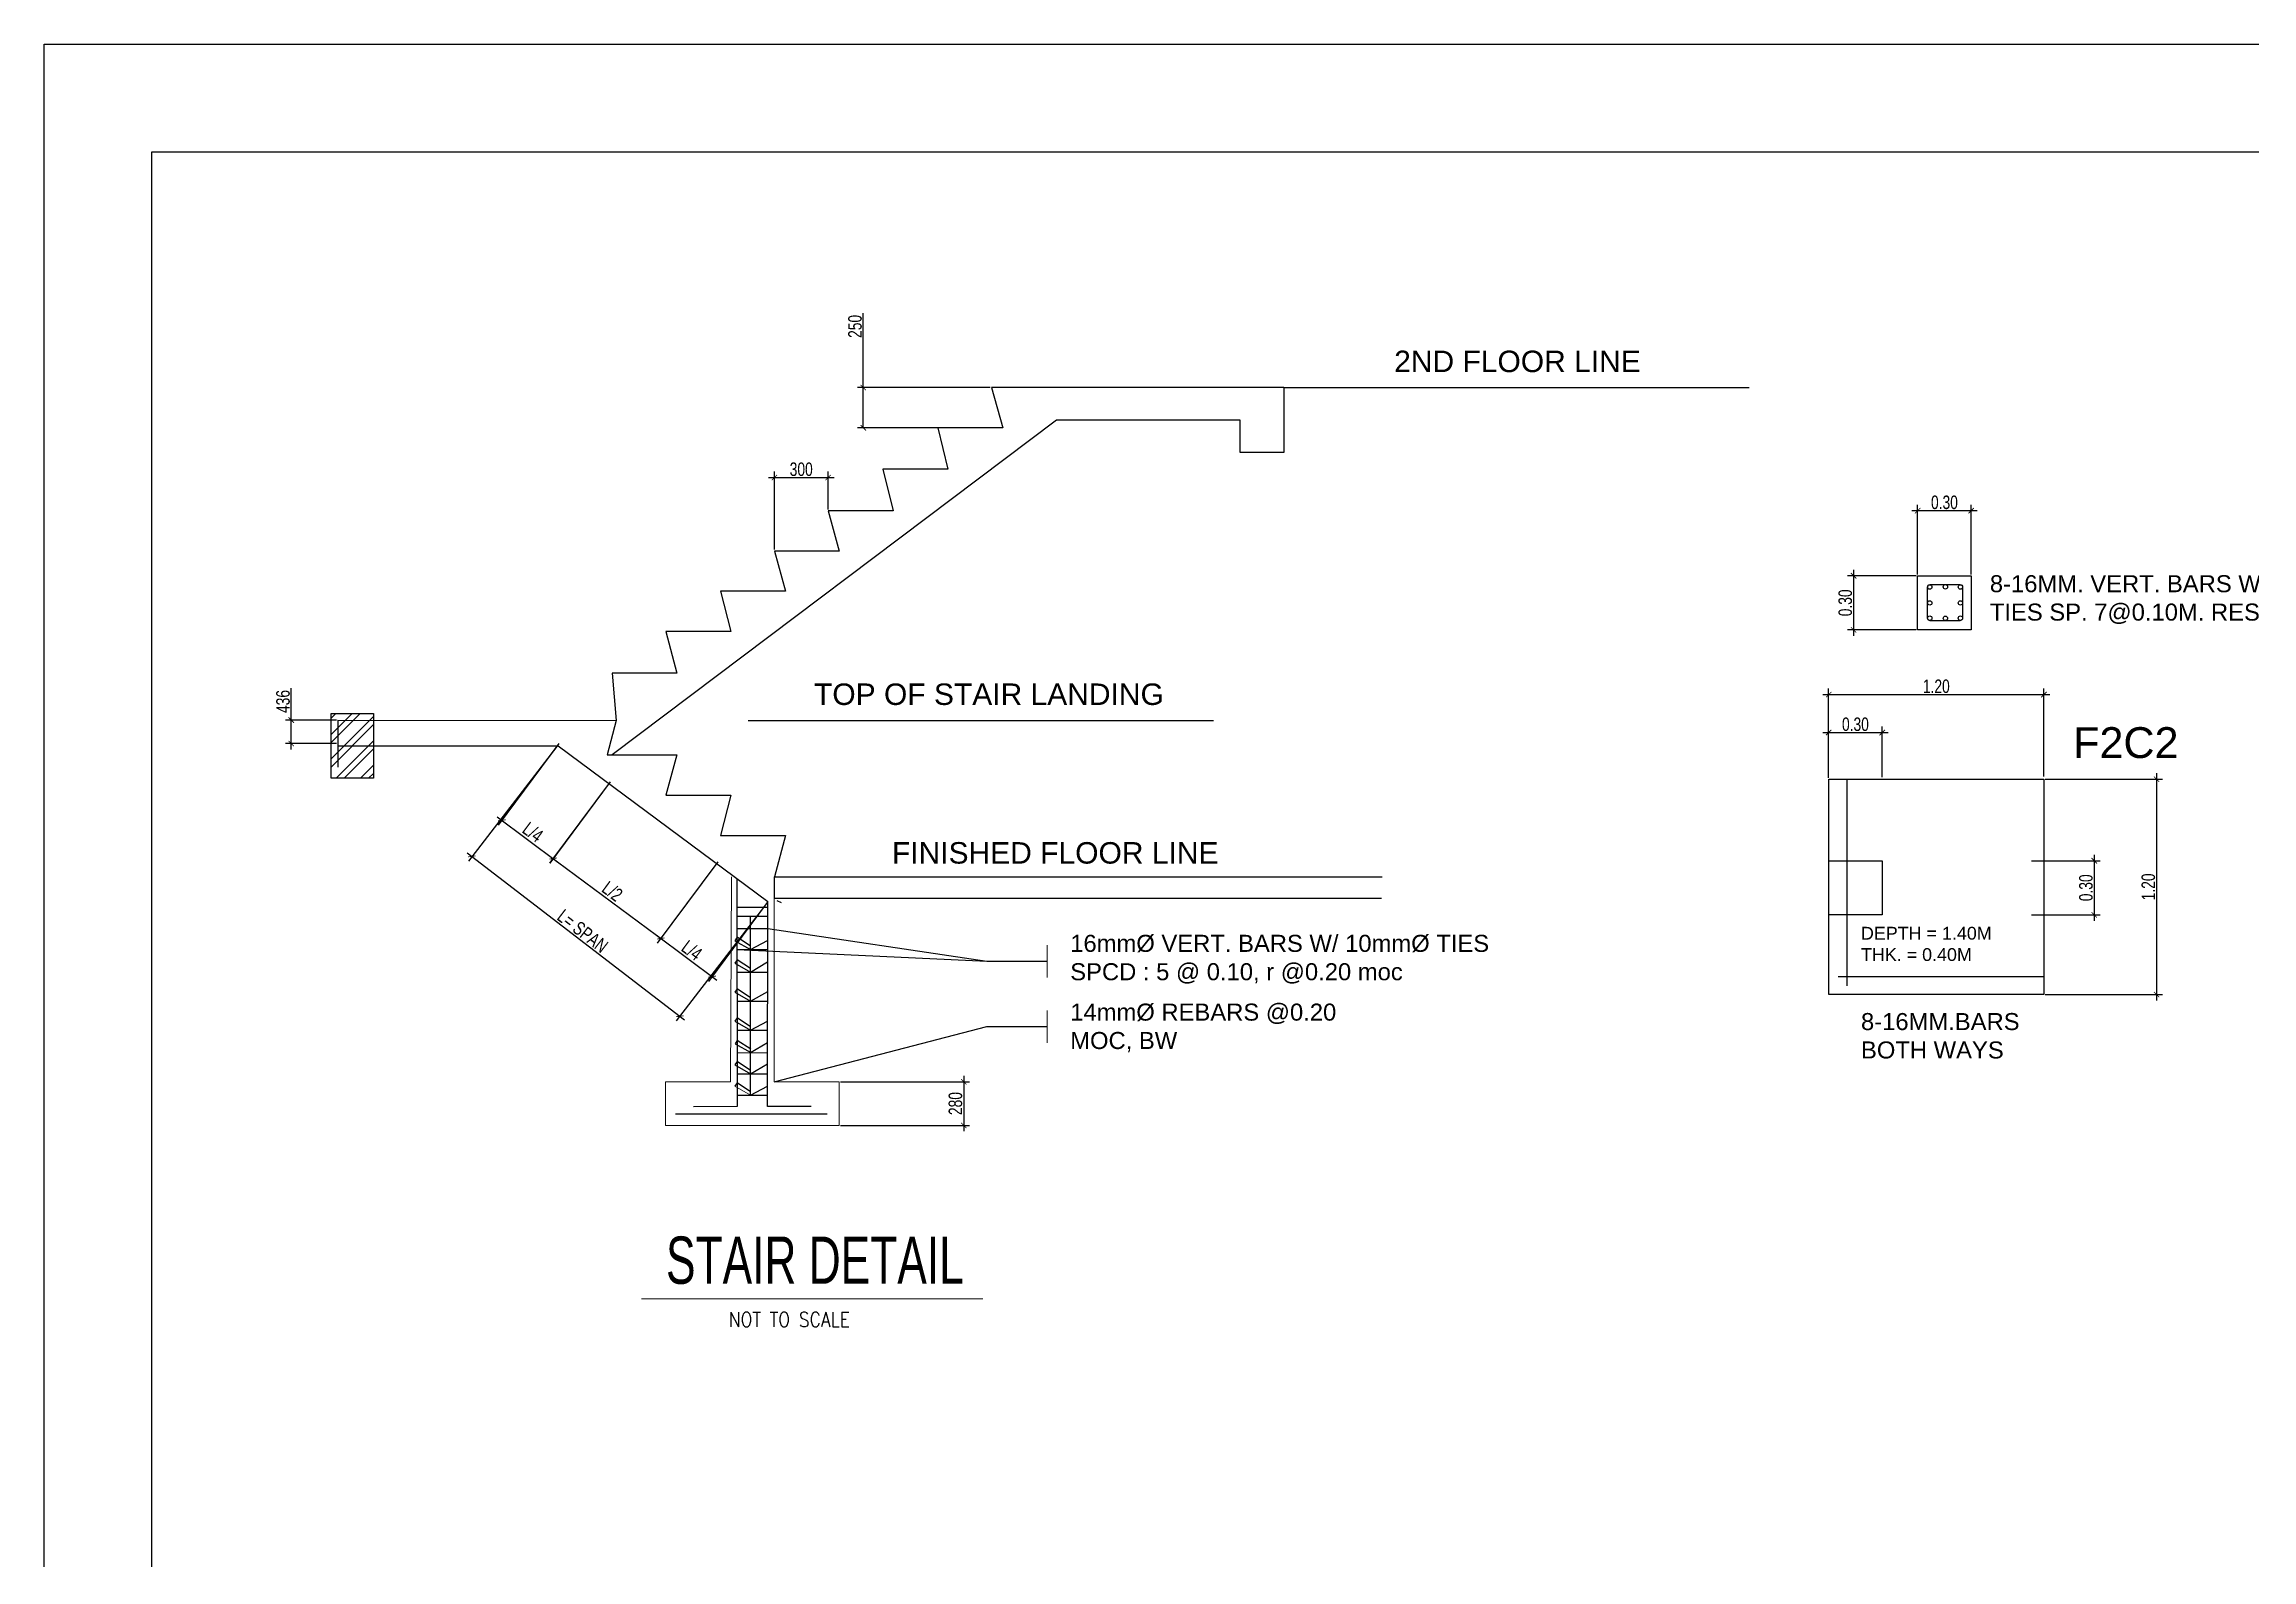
# Model space of a CAD drawing. Header units: millimetres. Extents: x -248340 to 456025, y 261499 to 1049645.
# Drawn here: x 19392 to 60370, y 323527 to 351660 of the extents above; entities that cross this region are included whole.
import ezdxf

# ---------------------------------------------------------------- set-up
doc = ezdxf.new("R2010")
doc.units = ezdxf.units.MM
doc.header["$LTSCALE"] = 8
doc.header["$MEASUREMENT"] = 0
doc.header["$PDMODE"] = 3
doc.header["$PDSIZE"] = 0.3125
doc.layers.get('0').update_dxf_attribs({"linetype": 'CONTINUOUS'})
doc.layers.get('DEFPOINTS').update_dxf_attribs({"color": 8, "linetype": 'CONTINUOUS'})
for name, color, linetype, lineweight in [('10. Rebar', 10, 'CONTINUOUS', 25), ('12. Dimension', 251, 'CONTINUOUS', 5), ('13. Text', 2, 'CONTINUOUS', 5), ('23. Stair', 129, 'CONTINUOUS', 9), ('DIM', 2, 'CONTINUOUS', 25), ('S_wall', 251, 'CONTINUOUS', 0)]:
    doc.layers.add(name, color=color, linetype=linetype, lineweight=lineweight)
doc.layers.add('MARK', color=7, linetype='CONTINUOUS')
doc.layers.add('TEXT', color=2, linetype='CONTINUOUS')
doc.layers.add('mv', color=30, linetype='CONTINUOUS', plot=False)
doc.styles.add('ARIAL', font='arial.ttf')
doc.styles.add('EN-SCL-DIM', font='swisscl.ttf')
doc.styles.add('ROMANS', font='ROMANS', dxfattribs={"width": 0.8, "bigfont": 'BIGFONT'})
doc.styles.get("Standard").update_dxf_attribs({"font": 'txt.shx', "width": 0.7, "bigfont": 'extfont.shx'})
doc.dimstyles.new('JEMAR 1-0030', dxfattribs={"dimtxt": 0.06, "dimasz": 0.045, "dimexe": 0.045, "dimexo": 0.03, "dimgap": 0.03, "dimtad": 1, "dimzin": 1, "dimdsep": 46, "dimtxsty": 'ARIAL', "dimblk": 'DOTBLANK', "dimcen": 0.15, "dimclrd": 7, "dimclre": 7, "dimadec": 0, "dimazin": 0, "dimtfac": 1, "dimtmove": 0, "dimatfit": 3, "dimldrblk": 'OPEN90', "dimfxl": 1, "dimarcsym": 0})
doc.dimstyles.new('SC50', dxfattribs={"dimscale": 0.5, "dimtxt": 250, "dimasz": 200, "dimexe": 220, "dimexo": 50, "dimgap": 50, "dimtad": 1, "dimdec": 0, "dimrnd": 1, "dimzin": 0, "dimdsep": 46, "dimlunit": 6, "dimtxsty": 'EN-SCL-DIM', "dimblk": 'ARCHTICK', "dimcen": 100, "dimdle": 220, "dimclrd": 1, "dimclre": 1, "dimclrt": 3, "dimadec": 0, "dimazin": 0, "dimtfac": 1, "dimtdec": 0, "dimtofl": 0, "dimtmove": 0, "dimatfit": 3, "dimldrblk": 'OPEN90', "dimfxl": 1, "dimtolj": 1, "dimtzin": 0, "dimarcsym": 1})

# ---------------------------------------------------------------- blocks, each defined once
blk = doc.blocks.new('_ArchTick')
at = {"color": 0, "linetype": 'ByBlock', "const_width": 0.15}
blk.add_lwpolyline([(-0.5, -0.5), (0.5, 0.5)], dxfattribs=at)
blk = doc.blocks.new('*D773')
at = {"layer": 'DEFPOINTS', "color": 0, "lineweight": 30, "ltscale": 1.25, "transparency": 16777216}
for p in [(34146, 332401), (34146, 331591), (36460, 331591)]:
    blk.add_point(p, dxfattribs=at)
at = {"layer": 'DIM', "color": 1, "lineweight": -2, "ltscale": 1.25, "transparency": 16777216}
for p, q in [((34171, 332401), (36570, 332401)), ((36460, 332511), (36460, 331481)), ((34171, 331591), (36570, 331591))]:
    blk.add_line(p, q, dxfattribs=at)
at = {"layer": 'DIM', "color": 1, "lineweight": -2, "ltscale": 1.25, "transparency": 16777216, "xscale": 100, "yscale": 100, "zscale": 100}
for p, rotation in [((36460, 332401), 90), ((36460, 331591), 270)]:
    blk.add_blockref('_ArchTick', p, dxfattribs=dict(at, rotation=rotation))
at = {"layer": 'DIM', "color": 3, "ltscale": 1.25, "transparency": 16777216, "insert": (36307, 331996), "char_height": 125, "attachment_point": 5, "rotation": 90, "style": 'EN-SCL-DIM'}
blk.add_mtext('\\A1;{\\H2x;280}', dxfattribs=at)
blk = doc.blocks.new('_Open90')
at = {"color": 0, "linetype": 'ByBlock', "lineweight": -2}
for p, q in [((0, 0), (-1, 0)), ((-0.5, 0.5), (0, 0)), ((0, 0), (-0.5, -0.5))]:
    blk.add_line(p, q, dxfattribs=at)
blk = doc.blocks.new('*D774')
at = {"layer": 'DEFPOINTS', "color": 0, "lineweight": 30, "ltscale": 1.25, "transparency": 16777216}
for p in [(36977, 345286), (34596, 344538), (36977, 344538)]:
    blk.add_point(p, dxfattribs=at)
at = {"layer": 'DIM', "color": 1, "lineweight": -2, "ltscale": 1.25, "transparency": 16777216}
for p, q in [((34596, 345286), (34596, 346664)), ((36952, 345286), (34486, 345286)), ((34596, 344538), (34596, 345396)), ((36952, 344538), (34486, 344538))]:
    blk.add_line(p, q, dxfattribs=at)
at = {"layer": 'DIM', "color": 1, "lineweight": -2, "ltscale": 1.25, "transparency": 16777216, "xscale": 100, "yscale": 100, "zscale": 100}
for p, rotation in [((34596, 345286), 90), ((34596, 344538), 270)]:
    blk.add_blockref('_ArchTick', p, dxfattribs=dict(at, rotation=rotation))
at = {"layer": 'DIM', "color": 3, "ltscale": 1.25, "transparency": 16777216, "insert": (34443, 346421), "char_height": 125, "attachment_point": 5, "rotation": 90, "style": 'EN-SCL-DIM'}
blk.add_mtext('\\A1;{\\H2x;250}', dxfattribs=at)
blk = doc.blocks.new('*D775')
at = {"layer": 'DEFPOINTS', "color": 0, "lineweight": 30, "ltscale": 1.25, "transparency": 16777216}
for p in [(33943, 343615), (33943, 343000), (32945, 342252)]:
    blk.add_point(p, dxfattribs=at)
at = {"layer": 'DIM', "color": 1, "lineweight": -2, "ltscale": 1.25, "transparency": 16777216}
for p, q in [((32835, 343615), (34053, 343615)), ((32945, 342277), (32945, 343725)), ((33943, 343025), (33943, 343725))]:
    blk.add_line(p, q, dxfattribs=at)
at = {"layer": 'DIM', "color": 1, "lineweight": -2, "ltscale": 1.25, "transparency": 16777216, "xscale": 100, "yscale": 100, "zscale": 100, "rotation": 180}
blk.add_blockref('_ArchTick', (32945, 343615), dxfattribs=at)
at = {"layer": 'DIM', "color": 1, "lineweight": -2, "ltscale": 1.25, "transparency": 16777216, "xscale": 100, "yscale": 100, "zscale": 100}
blk.add_blockref('_ArchTick', (33943, 343615), dxfattribs=at)
at = {"layer": 'DIM', "color": 3, "ltscale": 1.25, "transparency": 16777216, "insert": (33444, 343768), "char_height": 125, "attachment_point": 5, "style": 'EN-SCL-DIM'}
blk.add_mtext('\\A1;{\\H2x;300}', dxfattribs=at)
blk = doc.blocks.new('_DOTBLANK')
at = {"color": 0, "linetype": 'ByBlock', "lineweight": -2}
blk.add_line((-0.5, 0), (-1, 0), dxfattribs=at)
blk.add_circle((0, 0), 0.5, dxfattribs=at)
blk = doc.blocks.new('*D769')
at = {"layer": 'DEFPOINTS', "color": 0, "lineweight": 30, "ltscale": 1.25, "transparency": 16777216}
for p in [(28921, 338646), (32777, 335678), (31189, 333616)]:
    blk.add_point(p, dxfattribs=at)
at = {"layer": 'DIM', "color": 1, "lineweight": -2, "ltscale": 1.25, "transparency": 16777216}
for p, q in [((28906, 338626), (27266, 336497)), ((27246, 336651), (31276, 333549)), ((32761, 335658), (31122, 333529))]:
    blk.add_line(p, q, dxfattribs=at)
at = {"layer": 'DIM', "color": 1, "lineweight": -2, "ltscale": 1.25, "transparency": 16777216, "xscale": 100, "yscale": 100, "zscale": 100}
for p, rotation in [((27333, 336584), 142.4139117139533), ((31189, 333616), 322.4139117139533)]:
    blk.add_blockref('_ArchTick', p, dxfattribs=dict(at, rotation=rotation))
at = {"layer": 'DIM', "color": 3, "ltscale": 1.25, "transparency": 16777216, "insert": (29387, 335198), "char_height": 125, "attachment_point": 5, "rotation": 322.4139, "style": 'EN-SCL-DIM'}
blk.add_mtext('\\A1;{\\H2x;L= SPAN}', dxfattribs=at)
blk = doc.blocks.new('*D770')
at = {"layer": 'DEFPOINTS', "color": 0, "lineweight": 30, "ltscale": 1.25, "transparency": 16777216}
for p in [(31872, 336454), (32826, 335745), (31791, 334352)]:
    blk.add_point(p, dxfattribs=at)
at = {"layer": 'DIM', "color": 1, "lineweight": -2, "ltscale": 1.25, "transparency": 16777216}
for p, q in [((31857, 336434), (30771, 334972)), ((32811, 335725), (31726, 334263)), ((30749, 335126), (31879, 334286))]:
    blk.add_line(p, q, dxfattribs=at)
at = {"layer": 'DIM', "color": 1, "lineweight": -2, "ltscale": 1.25, "transparency": 16777216, "xscale": 100, "yscale": 100, "zscale": 100}
for p, rotation in [((30837, 335060), 143.3929251873966), ((31791, 334352), 323.3929251873966)]:
    blk.add_blockref('_ArchTick', p, dxfattribs=dict(at, rotation=rotation))
at = {"layer": 'DIM', "color": 3, "ltscale": 1.25, "transparency": 16777216, "insert": (31413, 334839), "char_height": 125, "attachment_point": 5, "rotation": 323.3929, "style": 'EN-SCL-DIM'}
blk.add_mtext('\\A1;{\\H2x;L/4}', dxfattribs=at)
blk = doc.blocks.new('*D771')
at = {"layer": 'DEFPOINTS', "color": 0, "lineweight": 30, "ltscale": 1.25, "transparency": 16777216}
for p in [(28958, 338697), (29913, 337988), (28840, 336544)]:
    blk.add_point(p, dxfattribs=at)
at = {"layer": 'DIM', "color": 1, "lineweight": -2, "ltscale": 1.25, "transparency": 16777216}
for p, q in [((28943, 338677), (27820, 337165)), ((29898, 337968), (28775, 336456)), ((27798, 337319), (28929, 336479))]:
    blk.add_line(p, q, dxfattribs=at)
at = {"layer": 'DIM', "color": 1, "lineweight": -2, "ltscale": 1.25, "transparency": 16777216, "xscale": 100, "yscale": 100, "zscale": 100}
for p, rotation in [((27886, 337253), 143.3929251873922), ((28840, 336544), 323.3929251873922)]:
    blk.add_blockref('_ArchTick', p, dxfattribs=dict(at, rotation=rotation))
at = {"layer": 'DIM', "color": 3, "ltscale": 1.25, "transparency": 16777216, "insert": (28462, 337032), "char_height": 125, "attachment_point": 5, "rotation": 323.3929, "style": 'EN-SCL-DIM'}
blk.add_mtext('\\A1;{\\H2x;L/4}', dxfattribs=at)
blk = doc.blocks.new('*D772')
at = {"layer": 'DEFPOINTS', "color": 0, "lineweight": 30, "ltscale": 1.25, "transparency": 16777216}
for p in [(29913, 337988), (31910, 336504), (30837, 335060)]:
    blk.add_point(p, dxfattribs=at)
at = {"layer": 'DIM', "color": 1, "lineweight": -2, "ltscale": 1.25, "transparency": 16777216}
for p, q in [((29898, 337968), (28774, 336456)), ((28752, 336609), (30925, 334995)), ((31895, 336484), (30771, 334972))]:
    blk.add_line(p, q, dxfattribs=at)
at = {"layer": 'DIM', "color": 1, "lineweight": -2, "ltscale": 1.25, "transparency": 16777216, "xscale": 100, "yscale": 100, "zscale": 100}
for p, rotation in [((28840, 336544), 143.3929251873903), ((30837, 335060), 323.3929251873902)]:
    blk.add_blockref('_ArchTick', p, dxfattribs=dict(at, rotation=rotation))
at = {"layer": 'DIM', "color": 3, "ltscale": 1.25, "transparency": 16777216, "insert": (29937, 335935), "char_height": 125, "attachment_point": 5, "rotation": 323.3929, "style": 'EN-SCL-DIM'}
blk.add_mtext('\\A1;{\\H2x;L/2}', dxfattribs=at)
blk = doc.blocks.new('*D776')
at = {"layer": 'DEFPOINTS', "color": 0, "lineweight": 30, "ltscale": 1.25, "transparency": 16777216}
for p in [(23979, 339114), (24841, 339114), (24841, 338678)]:
    blk.add_point(p, dxfattribs=at)
at = {"layer": 'DIM', "color": 1, "lineweight": -2, "ltscale": 1.25, "transparency": 16777216}
for p, q in [((23979, 339114), (23979, 339704)), ((24816, 339114), (23869, 339114)), ((23979, 338568), (23979, 339114)), ((24816, 338678), (23869, 338678))]:
    blk.add_line(p, q, dxfattribs=at)
at = {"layer": 'DIM', "color": 1, "lineweight": -2, "ltscale": 1.25, "transparency": 16777216, "xscale": 100, "yscale": 100, "zscale": 100}
for p, rotation in [((23979, 339114), 90), ((23979, 338678), 270)]:
    blk.add_blockref('_ArchTick', p, dxfattribs=dict(at, rotation=rotation))
at = {"layer": 'DIM', "color": 3, "ltscale": 1.25, "transparency": 16777216, "insert": (23826, 339459), "char_height": 125, "attachment_point": 5, "rotation": 90, "style": 'EN-SCL-DIM'}
blk.add_mtext('\\A1;{\\H2x;436}', dxfattribs=at)
blk = doc.blocks.new('*D828')
at = {"layer": 'DEFPOINTS', "color": 0, "lineweight": 30, "ltscale": 1.25, "transparency": 16777216}
for p in [(55160, 343001), (54167, 341793), (55160, 341793)]:
    blk.add_point(p, dxfattribs=at)
at = {"layer": 'DIM', "color": 1, "lineweight": -2, "ltscale": 1.25, "transparency": 16777216}
for p, q in [((54057, 343001), (55270, 343001)), ((54167, 341818), (54167, 343111)), ((55160, 341818), (55160, 343111))]:
    blk.add_line(p, q, dxfattribs=at)
at = {"layer": 'DIM', "color": 1, "lineweight": -2, "ltscale": 1.25, "transparency": 16777216, "xscale": 100, "yscale": 100, "zscale": 100, "rotation": 180}
blk.add_blockref('_ArchTick', (54167, 343001), dxfattribs=at)
at = {"layer": 'DIM', "color": 1, "lineweight": -2, "ltscale": 1.25, "transparency": 16777216, "xscale": 100, "yscale": 100, "zscale": 100}
blk.add_blockref('_ArchTick', (55160, 343001), dxfattribs=at)
at = {"layer": 'DIM', "color": 3, "ltscale": 1.25, "transparency": 16777216, "insert": (54664, 343154), "char_height": 125, "attachment_point": 5, "style": 'EN-SCL-DIM'}
blk.add_mtext('\\A1;{\\H2x;0.30}', dxfattribs=at)
blk = doc.blocks.new('*D829')
at = {"layer": 'DEFPOINTS', "color": 0, "lineweight": 30, "ltscale": 1.25, "transparency": 16777216}
for p in [(54167, 341793), (52977, 340788), (54167, 340788)]:
    blk.add_point(p, dxfattribs=at)
at = {"layer": 'DIM', "color": 1, "lineweight": -2, "ltscale": 1.25, "transparency": 16777216}
for p, q in [((54142, 341793), (52867, 341793)), ((52977, 341903), (52977, 340678)), ((54142, 340788), (52867, 340788))]:
    blk.add_line(p, q, dxfattribs=at)
at = {"layer": 'DIM', "color": 1, "lineweight": -2, "ltscale": 1.25, "transparency": 16777216, "xscale": 100, "yscale": 100, "zscale": 100}
for p, rotation in [((52977, 341793), 90), ((52977, 340788), 270)]:
    blk.add_blockref('_ArchTick', p, dxfattribs=dict(at, rotation=rotation))
at = {"layer": 'DIM', "color": 3, "ltscale": 1.25, "transparency": 16777216, "insert": (52824, 341290), "char_height": 125, "attachment_point": 5, "rotation": 90, "style": 'EN-SCL-DIM'}
blk.add_mtext('\\A1;{\\H2x;0.30}', dxfattribs=at)
blk = doc.blocks.new('*D830')
at = {"layer": 'DEFPOINTS', "color": 0, "lineweight": 30, "ltscale": 1.25, "transparency": 16777216}
for p in [(53509, 338882), (52515, 338016), (53509, 338027)]:
    blk.add_point(p, dxfattribs=at)
at = {"layer": 'DIM', "color": 1, "lineweight": -2, "ltscale": 1.25, "transparency": 16777216}
for p, q in [((52515, 338041), (52515, 338992)), ((53509, 338052), (53509, 338992)), ((52405, 338882), (53619, 338882))]:
    blk.add_line(p, q, dxfattribs=at)
at = {"layer": 'DIM', "color": 1, "lineweight": -2, "ltscale": 1.25, "transparency": 16777216, "xscale": 100, "yscale": 100, "zscale": 100, "rotation": 180}
blk.add_blockref('_ArchTick', (52515, 338882), dxfattribs=at)
at = {"layer": 'DIM', "color": 1, "lineweight": -2, "ltscale": 1.25, "transparency": 16777216, "xscale": 100, "yscale": 100, "zscale": 100}
blk.add_blockref('_ArchTick', (53509, 338882), dxfattribs=at)
at = {"layer": 'DIM', "color": 3, "ltscale": 1.25, "transparency": 16777216, "insert": (53012, 339035), "char_height": 125, "attachment_point": 5, "style": 'EN-SCL-DIM'}
blk.add_mtext('\\A1;{\\H2x;0.30}', dxfattribs=at)
blk = doc.blocks.new('*D820')
at = {"layer": 'DEFPOINTS', "color": 0, "lineweight": 30, "ltscale": 1.25, "transparency": 16777216}
for p in [(56511, 339587), (52515, 338027), (56511, 338039)]:
    blk.add_point(p, dxfattribs=at)
at = {"layer": 'DIM', "color": 1, "lineweight": -2, "ltscale": 1.25, "transparency": 16777216}
for p, q in [((52405, 339587), (56621, 339587)), ((52515, 338052), (52515, 339697)), ((56511, 338064), (56511, 339697))]:
    blk.add_line(p, q, dxfattribs=at)
at = {"layer": 'DIM', "color": 1, "lineweight": -2, "ltscale": 1.25, "transparency": 16777216, "xscale": 100, "yscale": 100, "zscale": 100, "rotation": 180}
blk.add_blockref('_ArchTick', (52515, 339587), dxfattribs=at)
at = {"layer": 'DIM', "color": 1, "lineweight": -2, "ltscale": 1.25, "transparency": 16777216, "xscale": 100, "yscale": 100, "zscale": 100}
blk.add_blockref('_ArchTick', (56511, 339587), dxfattribs=at)
at = {"layer": 'DIM', "color": 3, "ltscale": 1.25, "transparency": 16777216, "insert": (54513, 339740), "char_height": 125, "attachment_point": 5, "style": 'EN-SCL-DIM'}
blk.add_mtext('\\A1;{\\H2x;1.20}', dxfattribs=at)
blk = doc.blocks.new('*D821')
at = {"layer": 'DEFPOINTS', "color": 0, "lineweight": 30, "ltscale": 1.25, "transparency": 16777216}
for p in [(56255, 336503), (56255, 335498), (57444, 335498)]:
    blk.add_point(p, dxfattribs=at)
at = {"layer": 'DIM', "color": 1, "lineweight": -2, "ltscale": 1.25, "transparency": 16777216}
for p, q in [((56280, 336503), (57554, 336503)), ((57444, 336613), (57444, 335388)), ((56280, 335498), (57554, 335498))]:
    blk.add_line(p, q, dxfattribs=at)
at = {"layer": 'DIM', "color": 1, "lineweight": -2, "ltscale": 1.25, "transparency": 16777216, "xscale": 100, "yscale": 100, "zscale": 100}
for p, rotation in [((57444, 336503), 90), ((57444, 335498), 270)]:
    blk.add_blockref('_ArchTick', p, dxfattribs=dict(at, rotation=rotation))
at = {"layer": 'DIM', "color": 3, "ltscale": 1.25, "transparency": 16777216, "insert": (57291, 336001), "char_height": 125, "attachment_point": 5, "rotation": 90, "style": 'EN-SCL-DIM'}
blk.add_mtext('\\A1;{\\H2x;0.30}', dxfattribs=at)
blk = doc.blocks.new('*D831')
at = {"layer": 'DEFPOINTS', "color": 0, "lineweight": 30, "ltscale": 1.25, "transparency": 16777216}
for p in [(56511, 338016), (56511, 334020), (58602, 334020)]:
    blk.add_point(p, dxfattribs=at)
at = {"layer": 'DIM', "color": 1, "lineweight": -2, "ltscale": 1.25, "transparency": 16777216}
for p, q in [((58602, 338126), (58602, 333910)), ((56536, 338016), (58712, 338016)), ((56536, 334020), (58712, 334020))]:
    blk.add_line(p, q, dxfattribs=at)
at = {"layer": 'DIM', "color": 1, "lineweight": -2, "ltscale": 1.25, "transparency": 16777216, "xscale": 100, "yscale": 100, "zscale": 100}
for p, rotation in [((58602, 338016), 90), ((58602, 334020), 270)]:
    blk.add_blockref('_ArchTick', p, dxfattribs=dict(at, rotation=rotation))
at = {"layer": 'DIM', "color": 3, "ltscale": 1.25, "transparency": 16777216, "insert": (58449, 336018), "char_height": 125, "attachment_point": 5, "rotation": 90, "style": 'EN-SCL-DIM'}
blk.add_mtext('\\A1;{\\H2x;1.20}', dxfattribs=at)

msp = doc.modelspace()

# ---------------------------------------------------------------- hatches: boundary and pattern name
at = {"lineweight": 30, "ltscale": 1.25}
h = msp.add_hatch(dxfattribs=at)
h.set_pattern_fill('ANSI32', color=5, scale=855.194419)
h.set_pattern_definition([(45, (-84016.6, 402910.87), (-226.7677, 226.7677), []), (45, (-83865.43, 402910.87), (-226.7677, 226.7677), [])])
h.paths.add_polyline_path([(24840.726, 339113.819), (25505.674, 339113.037), (25505.674, 339238.505), (24716.041, 339238.505), (24716.041, 338033.17), (25505.674, 338033.17), (25505.674, 338635.827), (24840.726, 338635.837)])
h.paths.add_polyline_path([(25505.674, 338635.827), (25505.674, 339113.037), (24840.726, 339113.819), (24840.726, 338635.837)], flags=17)

# ---------------------------------------------------------------- linework, layer by layer
at = {"lineweight": -2, "ltscale": 1.25}
for p, q in [((42400.564, 345285.753), (36976.743, 345285.753)), ((36976.743, 345285.753), (37184.469, 344537.64)), ((37184.469, 344537.64), (35979.259, 344537.64)), ((35979.259, 344537.64), (36166.287, 343768.704)), ((36166.287, 343768.704), (34961.077, 343768.704)), ((34961.077, 343768.704), (35148.105, 342999.769)), ((35148.105, 342999.769), (33942.77, 342999.769)), ((33942.77, 342999.769), (34150.621, 342251.656)), ((34150.621, 342251.656), (32945.286, 342251.656)), ((32945.286, 342251.656), (33153.137, 341503.542)), ((33153.137, 341503.542), (31947.802, 341503.542)), ((31947.802, 341503.542), (32134.83, 340755.429)), ((32134.83, 340755.429), (30929.62, 340755.429)), ((30929.62, 340755.429), (31137.346, 339986.618)), ((31137.346, 339986.618), (29932.135, 339986.618)), ((29932.135, 339986.618), (30009.224, 339107.741)), ((30009.224, 339107.741), (29839.209, 338469.569)), ((29839.209, 338469.569), (31137.346, 338469.569)), ((31137.346, 338469.569), (30929.62, 337721.456)), ((30929.62, 337721.456), (32134.83, 337721.456)), ((32134.83, 337721.456), (31947.802, 336973.343)), ((31947.802, 336973.343), (33153.137, 336973.343)), ((33153.137, 336973.343), (32945.286, 336204.407))]:
    msp.add_line(p, q, dxfattribs=at)
at = {"color": 2, "lineweight": -2, "ltscale": 1.25}
for p, q in [((42400.564, 345285.753), (42400.564, 344080.418)), ((38185.223, 344683.148), (29932.135, 338469.569)), ((41590.108, 344683.148), (38185.223, 344683.148)), ((41590.108, 344080.418), (41590.108, 344683.148)), ((42400.564, 344080.418), (41590.108, 344080.418)), ((24840.726, 339113.819), (30009.224, 339107.741)), ((24840.726, 339113.819), (24840.726, 338242.103)), ((24840.726, 338635.837), (28934.651, 338635.775)), ((28934.651, 338635.775), (32826.236, 335744.883))]:
    msp.add_line(p, q, dxfattribs=at)
at = {"color": 1, "lineweight": -3, "ltscale": 1.25}
for p, q in [((42400.564, 345285.753), (51041.473, 345285.753)), ((32456.28, 339107.741), (41097.19, 339107.741)), ((32249.694, 336173.172), (32255.283, 331943.951)), ((32940.929, 336204.081), (44225.026, 336204.081)), ((32255.283, 335642.996), (32825.968, 335641.515)), ((32816.368, 331943.951), (32826.236, 335744.883)), ((32940.929, 335809.202), (44216.349, 335809.202)), ((32991.746, 335767.682), (33074.786, 335726.037)), ((32255.283, 335476.666), (32826.655, 335476.666)), ((32255.283, 335248.117), (32824.943, 335246.638)), ((32504.53, 332151.801), (32504.53, 335476.666)), ((32255.283, 335081.787), (32213.638, 335019.444)), ((32213.638, 335019.444), (32504.53, 334853.238)), ((32504.53, 334915.581), (32255.283, 335081.787)), ((32255.283, 334853.238), (32816.368, 334853.238)), ((32504.53, 334853.238), (32816.368, 335019.569)), ((32255.283, 334666.21), (32213.638, 334603.867)), ((32213.638, 334603.867), (32504.53, 334437.661)), ((32504.53, 334500.004), (32255.283, 334666.21)), ((32255.283, 334437.661), (32816.368, 334437.661)), ((32504.53, 334437.661), (32816.368, 334624.69)), ((32255.283, 334125.948), (32213.638, 334063.605)), ((32213.638, 334063.605), (32504.53, 333897.399)), ((32504.53, 333959.742), (32255.283, 334125.948)), ((32504.53, 333897.399), (32821.904, 334076.032)), ((32255.283, 333585.038), (32213.638, 333522.695)), ((32255.283, 333897.399), (32816.368, 333897.399)), ((32504.53, 333418.832), (32255.283, 333585.038)), ((32213.638, 333522.695), (32504.53, 333356.489)), ((32257.332, 333169.331), (32215.687, 333106.988)), ((32255.283, 333357.137), (32820.033, 333355.67)), ((32506.578, 333003.125), (32257.332, 333169.331)), ((32504.53, 333357.137), (32816.368, 333523.342)), ((32255.283, 332775.104), (32213.638, 332712.762)), ((32215.687, 333106.988), (32506.578, 332940.783)), ((32255.283, 332941.435), (32818.954, 332939.972)), ((32504.53, 332608.899), (32255.283, 332775.104)), ((32504.53, 332941.435), (32816.368, 333128.463)), ((32213.638, 332712.762), (32504.53, 332546.556)), ((32255.283, 332380.35), (32213.638, 332318.007)), ((32255.283, 332546.556), (32816.368, 332546.556)), ((32504.53, 332214.144), (32255.283, 332380.35)), ((32504.53, 332546.556), (32816.368, 332733.709)), ((31444.827, 331943.951), (32255.282, 331945.022)), ((32255.283, 332151.801), (32816.368, 332151.801)), ((32504.53, 332151.801), (32816.368, 332318.007)), ((33626.824, 331943.951), (32816.368, 331943.951)), ((31113.413, 331803.555), (33923.668, 331804.521))]:
    msp.add_line(p, q, dxfattribs=at)
at = {"color": 5, "lineweight": 30, "ltscale": 1.25}
for p, q in [((52850.305, 338015.913), (52850.305, 334181.573)), ((52688.638, 334354.812), (56511.475, 334354.812))]:
    msp.add_line(p, q, dxfattribs=at)
at = {"color": 2, "lineweight": 30, "ltscale": 1.25}
msp.add_line((32940.929, 336204.081), (32940.929, 335809.202), dxfattribs=at)
at = {"color": 2, "lineweight": -2, "ltscale": 1.25}
for points in [[(54166.993, 341792.529), (55160.208, 341792.529), (55160.208, 340787.741), (54166.993, 340787.741)], [(52515.398, 338015.913), (56511.475, 338015.913), (56511.475, 334019.836), (52515.398, 334019.836)]]:
    msp.add_lwpolyline(points, close=True, dxfattribs=at)
at = {"color": 5, "lineweight": 30, "ltscale": 1.25}
msp.add_lwpolyline([(54401.735, 341630.862), (54950.233, 341630.862, -0.414213562), (55000.233, 341580.862), (55000.233, 341008.305, -0.414213562), (54950.233, 340958.305), (54401.735, 340958.305, -0.414213562), (54351.735, 341008.305), (54351.735, 341580.862, -0.414213562)], format="xyb", close=True, dxfattribs=at)
at = {"color": 5, "ltscale": 1.25}
msp.add_lwpolyline([(24716.041, 339238.505), (25505.674, 339238.505), (25505.674, 338033.17), (24716.041, 338033.17)], close=True, dxfattribs=at)
at = {"color": 5, "lineweight": 30, "ltscale": 1.25}
msp.add_lwpolyline([(52515.398, 336502.979), (53508.683, 336502.979), (53508.683, 335498.191), (52515.398, 335498.191)], close=True, dxfattribs=at)
for centre in [(54391.748, 341583.976), (54682.134, 341586.652), (54960.221, 341583.976), (54391.748, 341287.845), (54391.748, 341005.191), (54682.134, 341002.516), (54960.221, 341287.845), (54960.221, 341005.191)]:
    msp.add_circle(centre, 41.025, dxfattribs=at)
at = {"layer": '10. Rebar', "lineweight": 15}
for p, q in [((38011.802, 334935.376), (38011.802, 334336.74)), ((38011.802, 333723.558), (38011.802, 333124.922))]:
    msp.add_line(p, q, dxfattribs=at)
at = {"layer": '23. Stair'}
for p, q in [((32151.296, 336204.081), (32130.473, 332401.173)), ((32940.929, 332401.173), (32940.929, 336204.081)), ((32130.473, 332401.173), (30925.263, 332401.173)), ((30925.263, 332401.173), (30925.263, 331590.717)), ((34146.264, 332401.173), (32940.929, 332401.173)), ((34146.264, 331590.717), (34146.264, 332401.173)), ((32213.638, 332318.007), (32504.53, 332151.801)), ((30925.263, 331590.717), (34146.264, 331590.717))]:
    msp.add_line(p, q, dxfattribs=at)
at = {"layer": 'mv', "color": 6}
for p, q in [((19391.713, 292259.811), (19391.713, 351659.811)), ((19391.713, 351659.811), (103491.713, 351659.811)), ((21391.713, 294259.811), (21391.713, 349659.811)), ((21391.713, 349659.811), (100991.713, 349659.811))]:
    msp.add_line(p, q, dxfattribs=at)
at = {"layer": 'S_wall', "ltscale": 1.25}
msp.add_line((30481.54, 328368.397), (36812.235, 328368.397), dxfattribs=at)

# ---------------------------------------------------------------- texts
at = {"layer": '13. Text', "attachment_point": 1, "style": 'ARIAL'}
for s, insert, char_height, width in [('2ND FLOOR LINE', (44450.071, 345971.074), 398.44772, 5639.79835), ('8-16MM. VERT. BARS WITH 10MM%%C TIES SP. 7@0.10M. REST @0.20M.O.C.', (55506.895, 341803.188), 316.06653, 8089.31672), ('TOP OF STAIR LANDING', (33681.244, 339793.062), 398.44772, 8698.6215), ('FINISHED FLOOR LINE', (35127.765, 336848.406), 398.44772, 8698.6215), ('DEPTH = 1.40M\\PTHK. = 0.40M', (53114.967, 335276.493), 237.6674, 6082.79193), ('16mm%%C VERT. BARS W/ 10mm%%C TIES\\PSPCD : 5 @ 0.10, r @0.20 moc', (38437.151, 335127.824), 316.06653, 8089.31672), ('14mm%%C REBARS @0.20\\PMOC, BW', (38437.151, 333851.477), 316.06653, 8089.31672), ('8-16MM.BARS\\PBOTH WAYS', (53114.967, 333675.909), 316.06653, 8089.31672)]:
    msp.add_mtext(s, dxfattribs=dict(at, insert=insert, char_height=char_height, width=width))
at = {"layer": '13. Text', "color": 3, "insert": (57052.246, 338981.984), "char_height": 572.9076, "width": 8109.17729, "attachment_point": 1, "style": 'ARIAL'}
msp.add_mtext('F2C2', dxfattribs=at)
at = {"layer": 'MARK', "style": 'ROMANS', "width": 0.85}
msp.add_text('NOT TO SCALE', height=274.43234, dxfattribs=at).set_placement((32098.643, 327851.67))
at = {"layer": 'TEXT', "insert": (30934.318, 329528.109), "char_height": 878.18348, "width": 11830.07864, "attachment_point": 1}
msp.add_mtext('{\\fFranklin Gothic Heavy|b0|i0|c0|p34;STAIR DETAIL}', dxfattribs=at)

# ---------------------------------------------------------------- dimensions: what is measured, and where the dimension line sits
at = {"layer": 'DIM', "color": 0, "ltscale": 1.25}
for base, p1, p2, angle, text, picture, middle, dimtype in [((34596.34, 344537.64), (36976.743, 345285.753), (36976.743, 344537.64), 90, '{\\H2x;250}', '*D774', (34596.34, 346421.076), 160), ((31189.199, 333615.75), (28920.79, 338646.072), (32776.659, 335678.144), 322.4139117, '{\\H2x;L= SPAN}', '*D769', (29292.756, 335075.473), 161)]:
    dim = msp.add_linear_dim(base=base, p1=p1, p2=p2, angle=angle, text=text, dimstyle='SC50', dxfattribs=at)
    dim.commit()
    dim.dimension.update_dxf_attribs({"geometry": picture, "text_midpoint": middle, "dimtype": dimtype})
for base, p1, p2, text, picture, middle in [((33942.77, 343614.733), (32945.286, 342251.656), (33942.77, 342999.769), '{\\H2x;300}', '*D775', (33444.028, 343767.928)), ((55160.208, 343001.116), (54166.993, 341792.529), (55160.208, 341792.529), '{\\H2x;0.30}', '*D828', (54663.6, 343154.311)), ((53508.683, 338882.109), (52515.398, 338015.913), (53508.683, 338027.45), '{\\H2x;0.30}', '*D830', (53012.041, 339035.304))]:
    dim = msp.add_linear_dim(base=base, p1=p1, p2=p2, text=text, dimstyle='SC50', dxfattribs=at)
    dim.commit()
    dim.dimension.update_dxf_attribs({"geometry": picture, "text_midpoint": middle})
for base, p1, p2, text, picture, middle in [((52977.393, 340787.741), (54166.993, 341792.529), (54166.993, 340787.741), '{\\H2x;0.30}', '*D829', (52824.198, 341290.135)), ((23978.863, 339113.819), (24840.726, 338677.961), (24841.239, 339113.819), '{\\H2x;<>}', '*D776', (23825.668, 339458.838)), ((58601.919, 334019.836), (56511.475, 338015.913), (56511.475, 334019.836), '{\\H2x;1.20}', '*D831', (58448.888, 336017.874)), ((57444.354, 335498.191), (56254.754, 336502.979), (56254.754, 335498.191), '{\\H2x;0.30}', '*D821', (57291.159, 336000.585)), ((36459.596, 331590.717), (34146.264, 332401.173), (34146.264, 331590.717), '{\\H2x;280}', '*D773', (36306.566, 331995.945))]:
    dim = msp.add_linear_dim(base=base, p1=p1, p2=p2, angle=90, text=text, dimstyle='SC50', dxfattribs=at)
    dim.commit()
    dim.dimension.update_dxf_attribs({"geometry": picture, "text_midpoint": middle})
dim = msp.add_linear_dim(base=(56511.475, 339586.639), p1=(52515.398, 338027.45), p2=(56511.475, 338038.988), text='{\\H2x;1.20}', dimstyle='SC50', dxfattribs=at)
dim.commit()
dim.dimension.update_dxf_attribs({"geometry": '*D820', "text_midpoint": (54513.436, 339586.639), "dimtype": 160})
for p1, p2, distance, text, picture, middle in [((28958.387, 338696.684), (29912.604, 337987.838), -1798.301, '{\\H2x;L/4}', '*D771', (28461.855, 337031.591)), ((29912.604, 337987.838), (31909.618, 336504.342), -1798.807, '{\\H2x;L/2}', '*D772', (29937.461, 335935.408)), ((31872.02, 336453.73), (32826.236, 335744.883), -1735.758, '{\\H2x;L/4}', '*D770', (31412.783, 334838.842))]:
    dim = msp.add_aligned_dim(p1=p1, p2=p2, distance=distance, text=text, dimstyle='SC50', dxfattribs=at)
    dim.commit()
    dim.dimension.update_dxf_attribs({"geometry": picture, "text_midpoint": middle})

# ---------------------------------------------------------------- leaders
at = {"layer": '12. Dimension'}
for points in [[(32824.943, 335246.638), (36891.12, 334636.058)], [(32255.283, 334853.238), (36891.12, 334636.058), (38011.802, 334636.058)], [(32940.929, 332401.173), (36891.12, 333424.24), (38011.802, 333424.24)]]:
    msp.add_leader(points, dimstyle='JEMAR 1-0030', override={"dimclrd": 256, "dimclre": 256}, dxfattribs=at)

doc.saveas('drawing.dxf')
